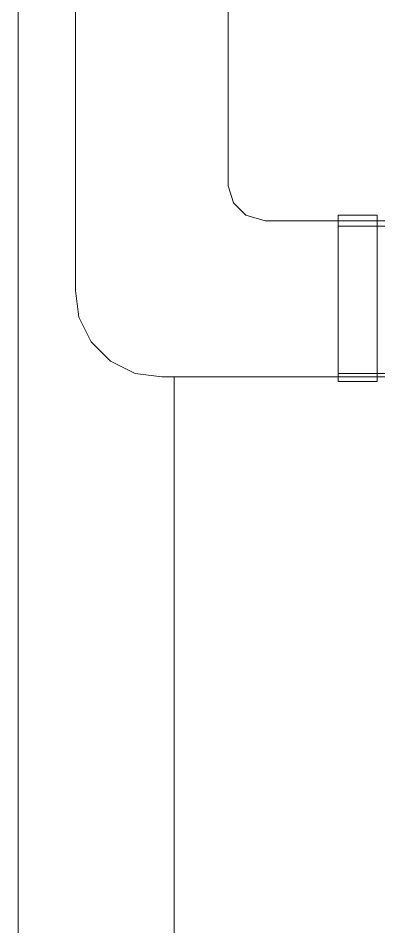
# Model space of a CAD drawing. Header units: millimetres. Extents: x 53 to 176, y -29 to 32.
# Drawn here: x 127.306 to 128.043, y -12.993 to -11.138 of the extents above; entities that cross this region are included whole.
import ezdxf

# ---------------------------------------------------------------- set-up
doc = ezdxf.new("R2010")
doc.units = ezdxf.units.MM
doc.layers.add('15 - Quadro de medição', color=6, linetype='Continuous')

msp = doc.modelspace()

# ---------------------------------------------------------------- linework, layer by layer
at = {"layer": '15 - Quadro de medição', "color": 7, "linetype": 'Continuous', "lineweight": 20, "true_color": 0x000007}
for points in [[(127.3063, -15.3845), (127.3063, -5.6198), (127.3063, -5.6198)], [(127.4237, -11.6943), (127.4237, -5.6198), (127.4237, -5.6198)], [(127.7351, -11.4806), (127.7351, -8.18), (127.7351, -8.18)], [(127.96, -11.5518), (127.8106, -11.5518), (127.7714, -11.5406), (127.7463, -11.5155), (127.7351, -11.4806)], [(127.96, -11.5406), (128.0396, -11.5406), (128.0396, -11.5406)], [(127.96, -11.5406), (127.96, -11.88), (127.96, -11.88)], [(128.0396, -11.5406), (128.0396, -11.88), (128.0396, -11.88)], [(128.0787, -11.5518), (127.96, -11.5518), (127.96, -11.5518)], [(127.96, -11.563), (128.0969, -11.563), (128.0969, -11.563)], [(127.4237, -11.6943), (127.4306, -11.7488), (127.4558, -11.799), (127.4949, -11.8381), (127.5452, -11.8633), (127.5996, -11.8703)], [(127.96, -11.8633), (128.0969, -11.8633), (128.0969, -11.8633)], [(127.96, -11.8703), (127.5996, -11.8703), (127.5996, -11.8703)], [(127.6248, -15.1708), (127.6248, -11.8703), (127.6248, -11.8703)], [(128.0787, -11.8703), (127.96, -11.8703), (127.96, -11.8703)], [(127.96, -11.88), (128.0396, -11.88), (128.0396, -11.88)]]:
    msp.add_lwpolyline(points, dxfattribs=at)

doc.saveas('drawing.dxf')
